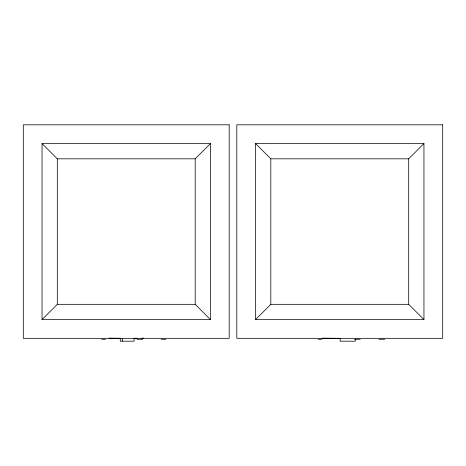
<?xml version="1.0" encoding="UTF-8"?>
<svg xmlns="http://www.w3.org/2000/svg" width="466" height="466" viewBox="0 0 466 466"><rect width="100%" height="100%" fill="white"/><g stroke="black" fill="none" stroke-linecap="round" stroke-linejoin="round"><path stroke-width="0.7" d="M210.44 319.577L195.19 304.327L195.19 158.813L210.44 143.563L42.051 143.563L42.051 319.577L210.44 319.577L210.44 143.563M42.051 319.577L57.301 304.327L57.301 158.813L42.051 143.563M423.949 319.577L408.699 304.327L408.699 158.813L423.949 143.563L255.56 143.563L255.56 319.577L423.949 319.577L423.949 143.563M255.56 319.577L270.81 304.327L270.81 158.813L255.56 143.563M57.301 158.813L195.19 158.813M270.81 158.813L408.699 158.813M57.301 304.327L195.19 304.327M270.81 304.327L408.699 304.327M101.722 339.277L105.532 339.277M136.998 339.277L142.701 339.277M161.219 339.277L165.978 339.277M318.127 339.277L321.936 339.277M354.492 339.277L360.212 339.277M378.986 339.277L384.689 339.277M355.302 339.044L355.302 341.188L340.192 341.188L340.192 338.328M134.126 338.328L134.126 341.188L120.292 341.188L120.292 338.328M122.302 338.328L122.302 341.188M339.755 338.328A698.68 698.68 0 0 1 322.536 338.112M143.464 338.112A698.68 698.68 0 0 1 142.025 338.147M137.004 338.246A698.68 698.68 0 0 1 134.138 338.281M120.502 338.304A698.68 698.68 0 0 1 109.027 338.112M229.185 124.812L23.3 124.812L23.3 338.328L229.185 338.328L229.185 124.812M442.7 124.812L236.815 124.812L236.815 338.328L442.7 338.328L442.7 124.812"/></g></svg>
